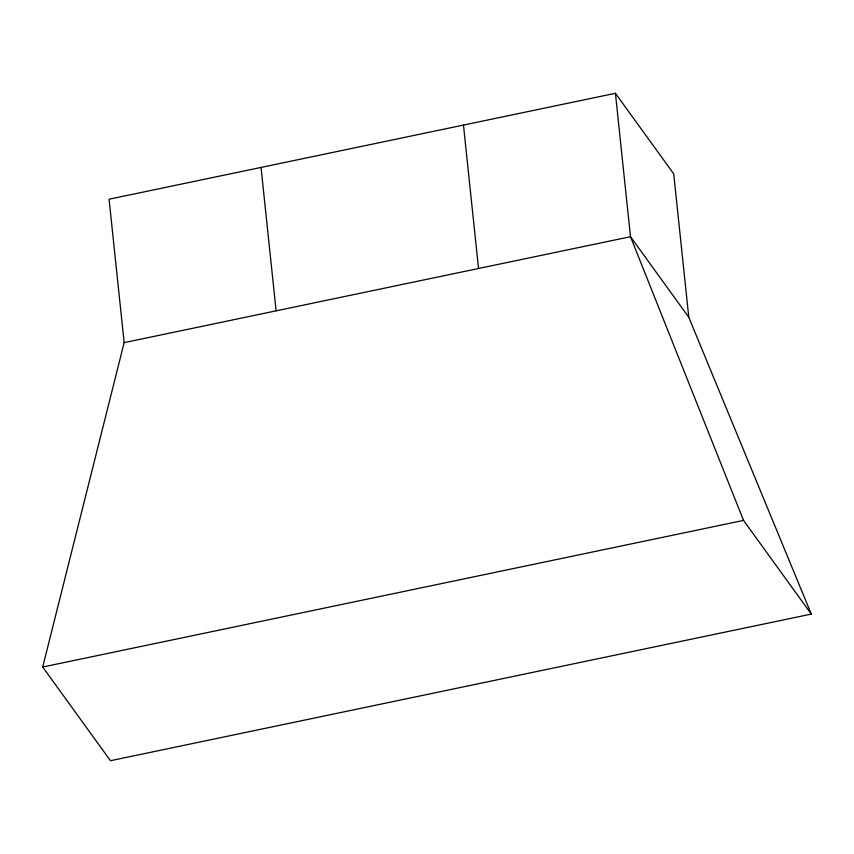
<?xml version="1.0" encoding="UTF-8"?>
<svg xmlns="http://www.w3.org/2000/svg" width="854" height="854" viewBox="0 0 854 854"><rect width="100%" height="100%" fill="white"/><g stroke="black" fill="none" stroke-linecap="round" stroke-linejoin="round"><path stroke-width="1.28" d="M42.7 667.027L124.15 342.635L109.077 199.217L615.424 93.289L673.71 173.853L688.783 317.272L811.3 614.09L110.465 760.711L42.7 667.027L743.535 520.406L811.3 614.09M124.15 342.635L630.498 236.707L688.783 317.272M743.535 520.406L630.498 236.707L615.424 93.289M463.476 125.154L478.528 268.434M261.046 167.501L276.109 310.781"/></g></svg>
